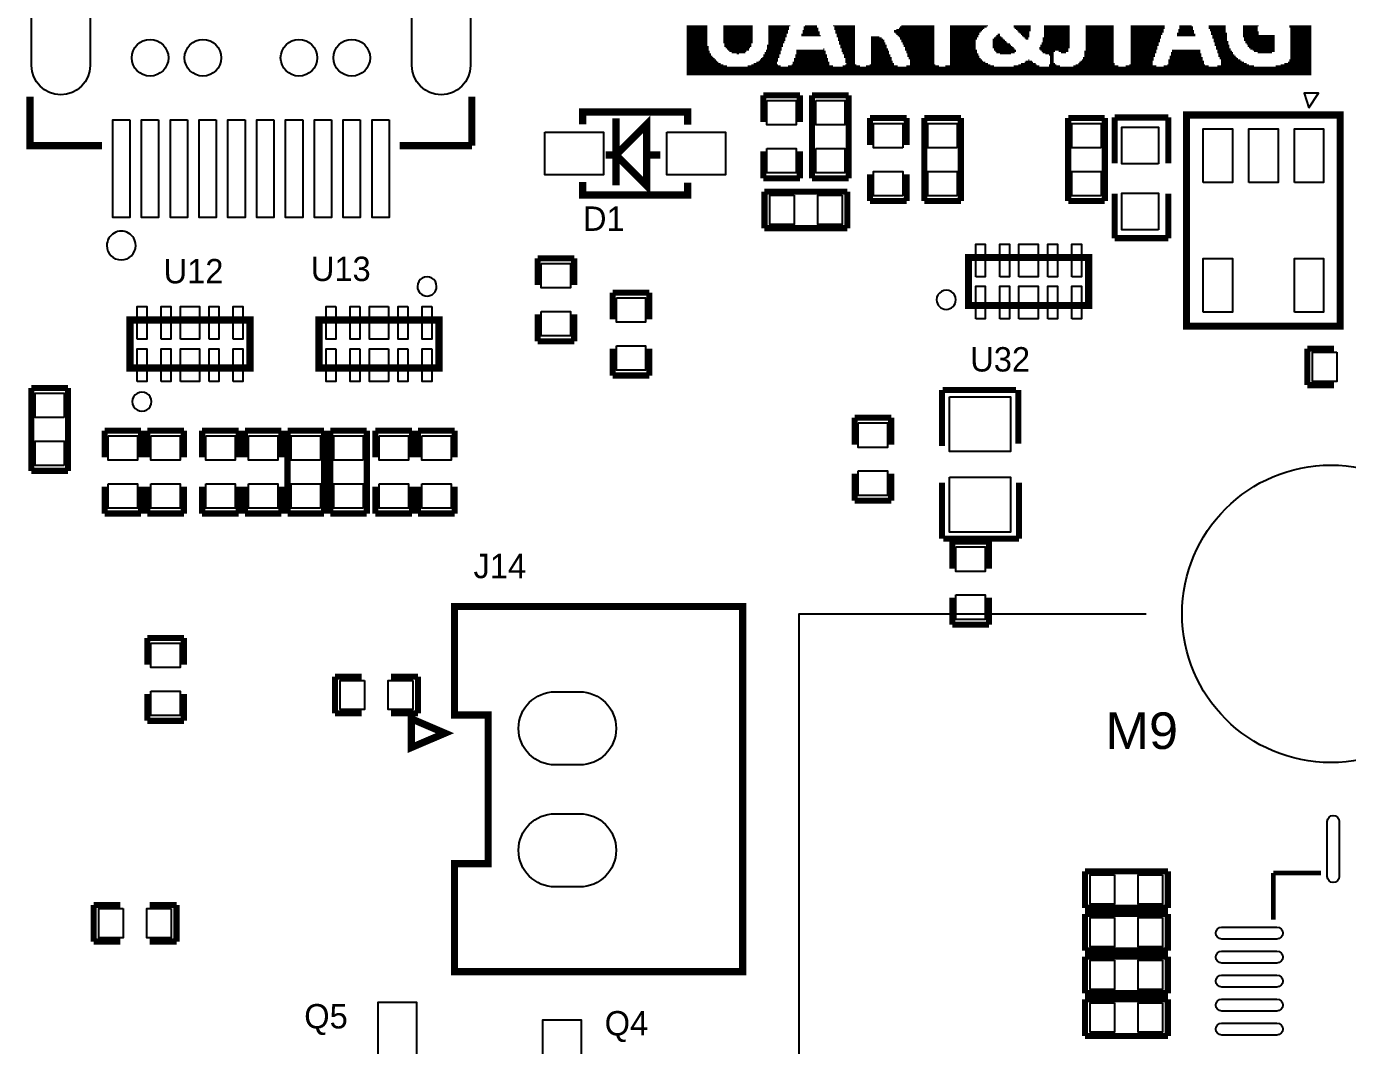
# Model space of a CAD drawing. Extents: x -41 to 160, y -9 to 129.
# Drawn here: x 102.89 to 130.4, y 81.24 to 102.47 of the extents above; entities that cross this region are included whole.
import ezdxf
from ezdxf.enums import TextEntityAlignment as Align

# ---------------------------------------------------------------- set-up
doc = ezdxf.new("R2010")
doc.units = 0
for name, color, linetype in [('MA_PEN3', 7, 'CONTINUOUS'), ('PG_SILKSCREEN_TOP', 2, 'CONTINUOUS'), ('PIN_TOP', 1, 'CONTINUOUS'), ('RD_SILKSCREEN_TOP', 40, 'CONTINUOUS')]:
    doc.layers.add(name, color=color, linetype=linetype)

msp = doc.modelspace()

# ---------------------------------------------------------------- linework, layer by layer
at = {"layer": 'MA_PEN3', "const_width": 0.0254}
for points in [[(116.64188, 102.48138), (117.07368, 102.48138)], [(116.64188, 102.45598), (117.07368, 102.45598)], [(116.64188, 102.43058), (117.07368, 102.43058)], [(116.64188, 102.40518), (117.07368, 102.40518)], [(116.64188, 102.37978), (117.07368, 102.37978)], [(116.64188, 102.35438), (117.07368, 102.35438)], [(116.64188, 102.32898), (117.07368, 102.32898)], [(117.40388, 102.48138), (118.01348, 102.48138)], [(117.40388, 102.45598), (118.01348, 102.45598)], [(117.40388, 102.43058), (118.01348, 102.43058)], [(117.40388, 102.40518), (118.01348, 102.40518)], [(117.40388, 102.37978), (118.01348, 102.37978)], [(117.40388, 102.35438), (118.01348, 102.35438)], [(117.40388, 102.32898), (118.01348, 102.32898)], [(118.34368, 102.48138), (118.80088, 102.48138)], [(118.34368, 102.45598), (118.77548, 102.45598)], [(118.34368, 102.43058), (118.77548, 102.43058)], [(118.34368, 102.40518), (118.77548, 102.40518)], [(118.34368, 102.37978), (118.75008, 102.37978)], [(118.34368, 102.35438), (118.75008, 102.35438)], [(118.34368, 102.32898), (118.75008, 102.32898)], [(119.05488, 102.37978), (119.38508, 102.37978)], [(119.05488, 102.35438), (119.41048, 102.35438)], [(119.05488, 102.32898), (119.41048, 102.32898)], [(119.08028, 102.45598), (119.35968, 102.45598)], [(119.08028, 102.43058), (119.38508, 102.43058)], [(119.08028, 102.40518), (119.38508, 102.40518)], [(119.10568, 102.48138), (119.35968, 102.48138)], [(119.68988, 102.48138), (120.14708, 102.48138)], [(119.71528, 102.45598), (120.14708, 102.45598)], [(119.71528, 102.43058), (120.14708, 102.43058)], [(119.71528, 102.40518), (120.14708, 102.40518)], [(119.74068, 102.37978), (120.14708, 102.37978)], [(119.74068, 102.35438), (120.14708, 102.35438)], [(119.74068, 102.32898), (120.14708, 102.32898)], [(120.95988, 102.37978), (121.79808, 102.37978)], [(120.95988, 102.35438), (121.79808, 102.35438)], [(120.98528, 102.32898), (121.79808, 102.32898)], [(121.01068, 102.40518), (121.79808, 102.40518)], [(121.06148, 102.43058), (121.79808, 102.43058)], [(121.08688, 102.45598), (121.79808, 102.45598)], [(121.11228, 102.48138), (121.79808, 102.48138)], [(122.12828, 102.48138), (122.91568, 102.48138)], [(122.12828, 102.45598), (122.89028, 102.45598)], [(122.12828, 102.43058), (122.83948, 102.43058)], [(122.12828, 102.40518), (122.81408, 102.40518)], [(122.12828, 102.37978), (122.78868, 102.37978)], [(122.12828, 102.35438), (122.76328, 102.35438)], [(122.12828, 102.32898), (122.73788, 102.32898)], [(123.44908, 102.48138), (123.80468, 102.48138)], [(123.44908, 102.45598), (123.80468, 102.45598)], [(123.47448, 102.43058), (123.80468, 102.43058)], [(123.49988, 102.40518), (123.80468, 102.40518)], [(123.52528, 102.37978), (123.80468, 102.37978)], [(123.55068, 102.35438), (123.77928, 102.35438)], [(123.57608, 102.32898), (123.77928, 102.32898)], [(124.08408, 102.48138), (124.61748, 102.48138)], [(124.08408, 102.45598), (124.61748, 102.45598)], [(124.08408, 102.43058), (124.61748, 102.43058)], [(124.08408, 102.40518), (124.61748, 102.40518)], [(124.08408, 102.37978), (124.61748, 102.37978)], [(124.08408, 102.35438), (124.61748, 102.35438)], [(124.08408, 102.32898), (124.61748, 102.32898)], [(124.94768, 102.48138), (125.53188, 102.48138)], [(124.94768, 102.45598), (125.53188, 102.45598)], [(124.94768, 102.43058), (125.53188, 102.43058)], [(124.94768, 102.40518), (125.53188, 102.40518)], [(124.94768, 102.37978), (125.53188, 102.37978)], [(124.94768, 102.35438), (125.53188, 102.35438)], [(124.94768, 102.32898), (125.53188, 102.32898)], [(125.88748, 102.48138), (126.59868, 102.48138)], [(125.88748, 102.45598), (126.59868, 102.45598)], [(125.88748, 102.43058), (126.59868, 102.43058)], [(125.88748, 102.40518), (126.57328, 102.40518)], [(125.88748, 102.37978), (126.57328, 102.37978)], [(125.88748, 102.35438), (126.57328, 102.35438)], [(125.88748, 102.32898), (126.54788, 102.32898)], [(126.85268, 102.32898), (127.20828, 102.32898)], [(126.87808, 102.40518), (127.18288, 102.40518)], [(126.87808, 102.37978), (127.20828, 102.37978)], [(126.87808, 102.35438), (127.20828, 102.35438)], [(126.90348, 102.48138), (127.15748, 102.48138)], [(126.90348, 102.45598), (127.18288, 102.45598)], [(126.90348, 102.43058), (127.18288, 102.43058)], [(127.51308, 102.48138), (127.86868, 102.48138)], [(127.51308, 102.45598), (127.86868, 102.45598)], [(127.51308, 102.43058), (127.86868, 102.43058)], [(127.53848, 102.40518), (127.86868, 102.40518)], [(127.53848, 102.37978), (127.86868, 102.37978)], [(127.56388, 102.35438), (127.86868, 102.35438)], [(127.56388, 102.32898), (127.89408, 102.32898)], [(128.22428, 102.48138), (128.55448, 102.48138)], [(128.22428, 102.45598), (128.52908, 102.45598)], [(128.22428, 102.43058), (128.52908, 102.43058)], [(128.22428, 102.40518), (128.52908, 102.40518)], [(128.22428, 102.37978), (128.52908, 102.37978)], [(128.22428, 102.35438), (128.55448, 102.35438)], [(128.22428, 102.32898), (128.55448, 102.32898)], [(129.18948, 102.48138), (129.64668, 102.48138)], [(129.18948, 102.45598), (129.64668, 102.45598)], [(129.21488, 102.43058), (129.64668, 102.43058)], [(129.21488, 102.40518), (129.64668, 102.40518)], [(129.21488, 102.37978), (129.64668, 102.37978)], [(129.21488, 102.35438), (129.64668, 102.35438)], [(129.21488, 102.32898), (129.64668, 102.32898)], [(116.64188, 102.30358), (117.07368, 102.30358)], [(116.64188, 102.27818), (117.07368, 102.27818)], [(116.64188, 102.25278), (117.07368, 102.25278)], [(116.64188, 102.22738), (117.07368, 102.22738)], [(116.64188, 102.20198), (117.07368, 102.20198)], [(116.64188, 102.17658), (117.07368, 102.17658)], [(116.64188, 102.15118), (117.07368, 102.15118)], [(116.64188, 102.12578), (117.07368, 102.12578)], [(116.64188, 102.10038), (117.07368, 102.10038)], [(116.64188, 102.07498), (117.07368, 102.07498)], [(117.40388, 102.30358), (118.01348, 102.30358)], [(117.40388, 102.27818), (118.01348, 102.27818)], [(117.40388, 102.25278), (118.01348, 102.25278)], [(117.40388, 102.22738), (118.01348, 102.22738)], [(117.40388, 102.20198), (118.01348, 102.20198)], [(117.40388, 102.17658), (118.01348, 102.17658)], [(117.40388, 102.15118), (118.01348, 102.15118)], [(117.40388, 102.12578), (118.01348, 102.12578)], [(117.42928, 102.10038), (117.98808, 102.10038)], [(117.42928, 102.07498), (117.98808, 102.07498)], [(118.31828, 102.07498), (118.64848, 102.07498)], [(118.34368, 102.30358), (118.72468, 102.30358)], [(118.34368, 102.27818), (118.72468, 102.27818)], [(118.34368, 102.25278), (118.72468, 102.25278)], [(118.34368, 102.22738), (118.69928, 102.22738)], [(118.34368, 102.20198), (118.69928, 102.20198)], [(118.34368, 102.17658), (118.69928, 102.17658)], [(118.34368, 102.15118), (118.67388, 102.15118)], [(118.34368, 102.12578), (118.67388, 102.12578)], [(118.34368, 102.10038), (118.64848, 102.10038)], [(119.02948, 102.30358), (119.41048, 102.30358)], [(119.02948, 102.27818), (119.43588, 102.27818)], [(119.76608, 102.30358), (120.14708, 102.30358)], [(119.76608, 102.27818), (120.14708, 102.27818)], [(119.76608, 102.25278), (120.14708, 102.25278)], [(119.79148, 102.22738), (120.14708, 102.22738)], [(119.79148, 102.20198), (120.14708, 102.20198)], [(119.79148, 102.17658), (120.14708, 102.17658)], [(119.81688, 102.15118), (120.14708, 102.15118)], [(119.81688, 102.12578), (120.14708, 102.12578)], [(119.81688, 102.10038), (120.14708, 102.10038)], [(119.84228, 102.07498), (120.14708, 102.07498)], [(120.47728, 102.25278), (120.65508, 102.25278)], [(120.47728, 102.22738), (120.70588, 102.22738)], [(120.47728, 102.20198), (120.73128, 102.20198)], [(120.47728, 102.17658), (120.75668, 102.17658)], [(120.47728, 102.15118), (120.75668, 102.15118)], [(120.47728, 102.12578), (120.78208, 102.12578)], [(120.47728, 102.10038), (120.78208, 102.10038)], [(120.47728, 102.07498), (120.80748, 102.07498)], [(121.01068, 102.30358), (121.79808, 102.30358)], [(121.03608, 102.27818), (121.79808, 102.27818)], [(121.06148, 102.25278), (121.79808, 102.25278)], [(121.08688, 102.22738), (121.79808, 102.22738)], [(121.08688, 102.20198), (121.79808, 102.20198)], [(121.11228, 102.17658), (121.79808, 102.17658)], [(121.11228, 102.15118), (121.79808, 102.15118)], [(121.13768, 102.12578), (121.79808, 102.12578)], [(121.13768, 102.10038), (121.79808, 102.10038)], [(121.16308, 102.07498), (121.79808, 102.07498)], [(122.12828, 102.30358), (122.73788, 102.30358)], [(122.12828, 102.27818), (122.71248, 102.27818)], [(122.12828, 102.25278), (122.71248, 102.25278)], [(122.12828, 102.22738), (122.68708, 102.22738)], [(122.12828, 102.20198), (122.68708, 102.20198)], [(122.12828, 102.17658), (122.66168, 102.17658)], [(122.12828, 102.15118), (122.66168, 102.15118)], [(122.12828, 102.12578), (122.66168, 102.12578)], [(122.12828, 102.10038), (122.66168, 102.10038)], [(122.12828, 102.07498), (122.66168, 102.07498)], [(123.01728, 102.20198), (123.24588, 102.20198)], [(123.01728, 102.17658), (123.27128, 102.17658)], [(123.01728, 102.15118), (123.29668, 102.15118)], [(123.01728, 102.12578), (123.32208, 102.12578)], [(123.01728, 102.10038), (123.37288, 102.10038)], [(123.01728, 102.07498), (123.39828, 102.07498)], [(123.04268, 102.22738), (123.22048, 102.22738)], [(123.06808, 102.25278), (123.19508, 102.25278)], [(123.09348, 102.27818), (123.16968, 102.27818)], [(123.11888, 102.30358), (123.16968, 102.30358)], [(123.60148, 102.30358), (123.77928, 102.30358)], [(123.62688, 102.27818), (123.77928, 102.27818)], [(123.65228, 102.25278), (123.77928, 102.25278)], [(123.67768, 102.22738), (123.75388, 102.22738)], [(123.70308, 102.20198), (123.75388, 102.20198)], [(124.00788, 102.07498), (124.61748, 102.07498)], [(124.03328, 102.12578), (124.61748, 102.12578)], [(124.03328, 102.10038), (124.61748, 102.10038)], [(124.05868, 102.22738), (124.61748, 102.22738)], [(124.05868, 102.20198), (124.61748, 102.20198)], [(124.05868, 102.17658), (124.61748, 102.17658)], [(124.05868, 102.15118), (124.61748, 102.15118)], [(124.08408, 102.30358), (124.61748, 102.30358)], [(124.08408, 102.27818), (124.61748, 102.27818)], [(124.08408, 102.25278), (124.61748, 102.25278)], [(124.94768, 102.30358), (125.53188, 102.30358)], [(124.94768, 102.27818), (125.53188, 102.27818)], [(124.94768, 102.25278), (125.53188, 102.25278)], [(124.94768, 102.22738), (125.53188, 102.22738)], [(124.94768, 102.20198), (125.53188, 102.20198)], [(124.94768, 102.17658), (125.53188, 102.17658)], [(124.94768, 102.15118), (125.53188, 102.15118)], [(124.94768, 102.12578), (125.53188, 102.12578)], [(124.94768, 102.10038), (125.53188, 102.10038)], [(124.94768, 102.07498), (125.53188, 102.07498)], [(125.88748, 102.30358), (126.54788, 102.30358)], [(125.88748, 102.27818), (126.52248, 102.27818)], [(125.88748, 102.25278), (126.52248, 102.25278)], [(125.88748, 102.22738), (126.52248, 102.22738)], [(125.88748, 102.20198), (126.49708, 102.20198)], [(125.88748, 102.17658), (126.49708, 102.17658)], [(125.88748, 102.15118), (126.49708, 102.15118)], [(125.88748, 102.12578), (126.47168, 102.12578)], [(125.88748, 102.10038), (126.47168, 102.10038)], [(125.88748, 102.07498), (126.47168, 102.07498)], [(126.85268, 102.30358), (127.23368, 102.30358)], [(126.85268, 102.27818), (127.23368, 102.27818)], [(127.56388, 102.30358), (127.89408, 102.30358)], [(127.58928, 102.27818), (127.89408, 102.27818)], [(127.58928, 102.25278), (127.89408, 102.25278)], [(127.58928, 102.22738), (127.89408, 102.22738)], [(127.61468, 102.20198), (127.89408, 102.20198)], [(127.61468, 102.17658), (127.89408, 102.17658)], [(127.61468, 102.15118), (127.91948, 102.15118)], [(127.64008, 102.12578), (127.91948, 102.12578)], [(127.64008, 102.10038), (127.91948, 102.10038)], [(127.64008, 102.07498), (127.94488, 102.07498)], [(128.22428, 102.30358), (128.55448, 102.30358)], [(128.22428, 102.27818), (128.88468, 102.27818)], [(128.22428, 102.25278), (128.88468, 102.25278)], [(128.24968, 102.22738), (128.88468, 102.22738)], [(128.24968, 102.20198), (128.88468, 102.20198)], [(128.24968, 102.17658), (128.88468, 102.17658)], [(128.27508, 102.15118), (128.88468, 102.15118)], [(128.27508, 102.12578), (128.88468, 102.12578)], [(128.30048, 102.10038), (128.88468, 102.10038)], [(128.32588, 102.07498), (128.88468, 102.07498)], [(129.21488, 102.30358), (129.64668, 102.30358)], [(129.21488, 102.27818), (129.64668, 102.27818)], [(129.21488, 102.25278), (129.64668, 102.25278)], [(129.21488, 102.22738), (129.64668, 102.22738)], [(129.21488, 102.20198), (129.64668, 102.20198)], [(129.21488, 102.17658), (129.64668, 102.17658)], [(129.21488, 102.15118), (129.64668, 102.15118)], [(129.21488, 102.12578), (129.64668, 102.12578)], [(129.21488, 102.10038), (129.64668, 102.10038)], [(129.21488, 102.07498), (129.64668, 102.07498)], [(116.64188, 102.04958), (117.09908, 102.04958)], [(116.64188, 102.02418), (117.09908, 102.02418)], [(116.64188, 101.99878), (117.09908, 101.99878)], [(116.64188, 101.97338), (117.09908, 101.97338)], [(116.64188, 101.94798), (117.12448, 101.94798)], [(116.64188, 101.92258), (117.12448, 101.92258)], [(116.64188, 101.89718), (117.14988, 101.89718)], [(116.64188, 101.87178), (117.14988, 101.87178)], [(116.64188, 101.84638), (117.17528, 101.84638)], [(116.64188, 101.82098), (117.20068, 101.82098)], [(116.64188, 101.79558), (117.22608, 101.79558)], [(117.42928, 102.04958), (117.98808, 102.04958)], [(117.45468, 102.02418), (117.96268, 102.02418)], [(117.48008, 101.99878), (117.93728, 101.99878)], [(117.50548, 101.97338), (117.93728, 101.97338)], [(117.53088, 101.94798), (117.88648, 101.94798)], [(117.58168, 101.92258), (117.86108, 101.92258)], [(117.68328, 101.89718), (117.73408, 101.89718)], [(118.19128, 101.79558), (118.54688, 101.79558)], [(118.21668, 101.82098), (118.57228, 101.82098)], [(118.24208, 101.87178), (118.57228, 101.87178)], [(118.24208, 101.84638), (118.57228, 101.84638)], [(118.26748, 101.92258), (118.59768, 101.92258)], [(118.26748, 101.89718), (118.59768, 101.89718)], [(118.29288, 101.97338), (118.62308, 101.97338)], [(118.29288, 101.94798), (118.59768, 101.94798)], [(118.31828, 102.04958), (118.64848, 102.04958)], [(118.31828, 102.02418), (118.62308, 102.02418)], [(118.31828, 101.99878), (118.62308, 101.99878)], [(118.87708, 101.79558), (119.58828, 101.79558)], [(118.90248, 101.87178), (119.56288, 101.87178)], [(118.90248, 101.84638), (119.56288, 101.84638)], [(118.90248, 101.82098), (119.56288, 101.82098)], [(118.92788, 101.97338), (119.51208, 101.97338)], [(118.92788, 101.94798), (119.53748, 101.94798)], [(118.92788, 101.92258), (119.53748, 101.92258)], [(118.92788, 101.89718), (119.53748, 101.89718)], [(119.48668, 101.99878), (119.51208, 101.99878)], [(119.84228, 102.04958), (120.14708, 102.04958)], [(119.84228, 102.02418), (120.14708, 102.02418)], [(119.86768, 101.99878), (120.14708, 101.99878)], [(119.86768, 101.97338), (120.14708, 101.97338)], [(119.86768, 101.94798), (120.14708, 101.94798)], [(119.89308, 101.92258), (120.14708, 101.92258)], [(119.89308, 101.89718), (120.14708, 101.89718)], [(119.91848, 101.87178), (120.14708, 101.87178)], [(119.91848, 101.84638), (120.14708, 101.84638)], [(119.91848, 101.82098), (120.14708, 101.82098)], [(119.94388, 101.79558), (120.14708, 101.79558)], [(120.47728, 102.04958), (120.80748, 102.04958)], [(120.47728, 102.02418), (120.80748, 102.02418)], [(120.47728, 101.99878), (120.83288, 101.99878)], [(120.47728, 101.97338), (120.83288, 101.97338)], [(120.47728, 101.94798), (120.85828, 101.94798)], [(120.47728, 101.92258), (120.85828, 101.92258)], [(120.47728, 101.89718), (120.85828, 101.89718)], [(120.47728, 101.87178), (120.88368, 101.87178)], [(120.47728, 101.84638), (120.88368, 101.84638)], [(120.47728, 101.82098), (120.90908, 101.82098)], [(120.47728, 101.79558), (120.90908, 101.79558)], [(121.16308, 102.04958), (121.79808, 102.04958)], [(121.18848, 102.02418), (121.79808, 102.02418)], [(121.18848, 101.99878), (121.79808, 101.99878)], [(121.18848, 101.97338), (121.79808, 101.97338)], [(121.21388, 101.94798), (121.79808, 101.94798)], [(121.21388, 101.92258), (121.79808, 101.92258)], [(121.23928, 101.89718), (121.79808, 101.89718)], [(121.23928, 101.87178), (121.79808, 101.87178)], [(121.23928, 101.84638), (121.79808, 101.84638)], [(121.26468, 101.82098), (121.79808, 101.82098)], [(121.26468, 101.79558), (121.79808, 101.79558)], [(122.12828, 102.04958), (122.66168, 102.04958)], [(122.12828, 102.02418), (122.66168, 102.02418)], [(122.12828, 101.99878), (122.66168, 101.99878)], [(122.12828, 101.97338), (122.68708, 101.97338)], [(122.12828, 101.94798), (122.68708, 101.94798)], [(122.12828, 101.92258), (122.68708, 101.92258)], [(122.12828, 101.89718), (122.71248, 101.89718)], [(122.12828, 101.87178), (122.71248, 101.87178)], [(122.12828, 101.84638), (122.73788, 101.84638)], [(122.12828, 101.82098), (122.73788, 101.82098)], [(122.12828, 101.79558), (122.76328, 101.79558)], [(123.01728, 102.04958), (123.42368, 102.04958)], [(123.01728, 102.02418), (123.44908, 102.02418)], [(123.04268, 101.99878), (123.47448, 101.99878)], [(123.04268, 101.97338), (123.49988, 101.97338)], [(123.06808, 101.94798), (123.49988, 101.94798)], [(123.09348, 101.92258), (123.47448, 101.92258)], [(123.16968, 101.89718), (123.39828, 101.89718)], [(123.98248, 102.02418), (124.61748, 102.02418)], [(123.98248, 101.99878), (124.59208, 101.99878)], [(124.00788, 102.04958), (124.61748, 102.04958)], [(124.00788, 101.97338), (124.59208, 101.97338)], [(124.03328, 101.94798), (124.31268, 101.94798)], [(124.05868, 101.92258), (124.28728, 101.92258)], [(124.10948, 101.89718), (124.28728, 101.89718)], [(124.18568, 101.87178), (124.28728, 101.87178)], [(124.21108, 101.84638), (124.28728, 101.84638)], [(124.21108, 101.82098), (124.28728, 101.82098)], [(124.21108, 101.79558), (124.28728, 101.79558)], [(124.38888, 101.94798), (124.59208, 101.94798)], [(124.43968, 101.92258), (124.54128, 101.92258)], [(124.89688, 101.82098), (125.53188, 101.82098)], [(124.89688, 101.79558), (125.53188, 101.79558)], [(124.92228, 101.94798), (125.53188, 101.94798)], [(124.92228, 101.92258), (125.53188, 101.92258)], [(124.92228, 101.89718), (125.53188, 101.89718)], [(124.92228, 101.87178), (125.53188, 101.87178)], [(124.92228, 101.84638), (125.53188, 101.84638)], [(124.94768, 102.04958), (125.53188, 102.04958)], [(124.94768, 102.02418), (125.53188, 102.02418)], [(124.94768, 101.99878), (125.53188, 101.99878)], [(124.94768, 101.97338), (125.53188, 101.97338)], [(125.88748, 102.04958), (126.44628, 102.04958)], [(125.88748, 102.02418), (126.44628, 102.02418)], [(125.88748, 101.99878), (126.44628, 101.99878)], [(125.88748, 101.97338), (126.42088, 101.97338)], [(125.88748, 101.94798), (126.42088, 101.94798)], [(125.88748, 101.92258), (126.42088, 101.92258)], [(125.88748, 101.89718), (126.39548, 101.89718)], [(125.88748, 101.87178), (126.39548, 101.87178)], [(125.88748, 101.84638), (126.39548, 101.84638)], [(125.88748, 101.82098), (126.37008, 101.82098)], [(125.88748, 101.79558), (126.37008, 101.79558)], [(126.70028, 101.84638), (127.36068, 101.84638)], [(126.70028, 101.82098), (127.38608, 101.82098)], [(126.70028, 101.79558), (127.38608, 101.79558)], [(126.72568, 101.92258), (127.33528, 101.92258)], [(126.72568, 101.89718), (127.36068, 101.89718)], [(126.72568, 101.87178), (127.36068, 101.87178)], [(126.75108, 101.97338), (127.33528, 101.97338)], [(126.75108, 101.94798), (127.33528, 101.94798)], [(127.66548, 102.04958), (127.94488, 102.04958)], [(127.66548, 102.02418), (127.94488, 102.02418)], [(127.66548, 101.99878), (127.97028, 101.99878)], [(127.69088, 101.97338), (127.97028, 101.97338)], [(127.69088, 101.94798), (127.99568, 101.94798)], [(127.69088, 101.92258), (128.02108, 101.92258)], [(127.71628, 101.89718), (128.02108, 101.89718)], [(127.71628, 101.87178), (128.04648, 101.87178)], [(127.71628, 101.84638), (128.07188, 101.84638)], [(127.74168, 101.82098), (128.09728, 101.82098)], [(127.74168, 101.79558), (128.12268, 101.79558)], [(128.32588, 102.04958), (128.88468, 102.04958)], [(128.35128, 102.02418), (128.88468, 102.02418)], [(128.37668, 101.99878), (128.88468, 101.99878)], [(128.42748, 101.97338), (128.88468, 101.97338)], [(128.45288, 101.94798), (128.88468, 101.94798)], [(128.52908, 101.92258), (128.83388, 101.92258)], [(129.21488, 102.04958), (129.64668, 102.04958)], [(129.21488, 102.02418), (129.64668, 102.02418)], [(129.21488, 101.99878), (129.64668, 101.99878)], [(129.21488, 101.97338), (129.64668, 101.97338)], [(129.21488, 101.94798), (129.64668, 101.94798)], [(129.21488, 101.92258), (129.64668, 101.92258)], [(129.21488, 101.89718), (129.64668, 101.89718)], [(129.21488, 101.87178), (129.64668, 101.87178)], [(129.21488, 101.84638), (129.64668, 101.84638)], [(129.21488, 101.82098), (129.64668, 101.82098)], [(129.21488, 101.79558), (129.64668, 101.79558)], [(116.64188, 101.77018), (117.25148, 101.77018)], [(116.64188, 101.74478), (117.27688, 101.74478)], [(116.64188, 101.71938), (117.30228, 101.71938)], [(116.64188, 101.69398), (117.35308, 101.69398)], [(116.64188, 101.66858), (117.40388, 101.66858)], [(116.64188, 101.64318), (117.48008, 101.64318)], [(116.64188, 101.61778), (129.64668, 101.61778)], [(116.64188, 101.59238), (129.64668, 101.59238)], [(116.64188, 101.56698), (129.64668, 101.56698)], [(116.64188, 101.54158), (129.64668, 101.54158)], [(116.64188, 101.51618), (129.64668, 101.51618)], [(117.91188, 101.64318), (118.59768, 101.64318)], [(117.98808, 101.66858), (118.54688, 101.66858)], [(118.03888, 101.69398), (118.52148, 101.69398)], [(118.08968, 101.71938), (118.52148, 101.71938)], [(118.14048, 101.74478), (118.54688, 101.74478)], [(118.16588, 101.77018), (118.54688, 101.77018)], [(118.75008, 101.64318), (119.68988, 101.64318)], [(118.82628, 101.66858), (119.61368, 101.66858)], [(118.85168, 101.71938), (119.61368, 101.71938)], [(118.85168, 101.69398), (119.61368, 101.69398)], [(118.87708, 101.77018), (119.58828, 101.77018)], [(118.87708, 101.74478), (119.58828, 101.74478)], [(119.89308, 101.64318), (120.24868, 101.64318)], [(119.94388, 101.77018), (120.14708, 101.77018)], [(119.94388, 101.74478), (120.14708, 101.74478)], [(119.94388, 101.71938), (120.14708, 101.71938)], [(119.94388, 101.66858), (120.17248, 101.66858)], [(119.96928, 101.69398), (120.14708, 101.69398)], [(120.37568, 101.64318), (121.03608, 101.64318)], [(120.45188, 101.66858), (120.95988, 101.66858)], [(120.47728, 101.77018), (120.90908, 101.77018)], [(120.47728, 101.74478), (120.93448, 101.74478)], [(120.47728, 101.71938), (120.93448, 101.71938)], [(120.47728, 101.69398), (120.95988, 101.69398)], [(121.21388, 101.64318), (121.89968, 101.64318)], [(121.29008, 101.77018), (121.79808, 101.77018)], [(121.29008, 101.74478), (121.79808, 101.74478)], [(121.29008, 101.71938), (121.79808, 101.71938)], [(121.29008, 101.69398), (121.79808, 101.69398)], [(121.29008, 101.66858), (121.82348, 101.66858)], [(122.02668, 101.64318), (123.04268, 101.64318)], [(122.12828, 101.77018), (122.78868, 101.77018)], [(122.12828, 101.74478), (122.81408, 101.74478)], [(122.12828, 101.71938), (122.86488, 101.71938)], [(122.12828, 101.69398), (122.91568, 101.69398)], [(122.12828, 101.66858), (122.96648, 101.66858)], [(123.44908, 101.64318), (123.98248, 101.64318)], [(123.55068, 101.66858), (123.93168, 101.66858)], [(123.60148, 101.69398), (123.90628, 101.69398)], [(123.67768, 101.71938), (123.85548, 101.71938)], [(123.70308, 101.74478), (123.83008, 101.74478)], [(123.75388, 101.77018), (123.77928, 101.77018)], [(124.18568, 101.66858), (124.33808, 101.66858)], [(124.18568, 101.64318), (124.41428, 101.64318)], [(124.21108, 101.77018), (124.28728, 101.77018)], [(124.21108, 101.74478), (124.28728, 101.74478)], [(124.21108, 101.71938), (124.28728, 101.71938)], [(124.21108, 101.69398), (124.31268, 101.69398)], [(124.69368, 101.64318), (125.63348, 101.64318)], [(124.74448, 101.66858), (125.55728, 101.66858)], [(124.79528, 101.69398), (125.55728, 101.69398)], [(124.82068, 101.71938), (125.53188, 101.71938)], [(124.84608, 101.74478), (125.53188, 101.74478)], [(124.87148, 101.77018), (125.53188, 101.77018)], [(125.78588, 101.64318), (126.42088, 101.64318)], [(125.86208, 101.66858), (126.34468, 101.66858)], [(125.88748, 101.77018), (126.37008, 101.77018)], [(125.88748, 101.74478), (126.34468, 101.74478)], [(125.88748, 101.71938), (126.34468, 101.71938)], [(125.88748, 101.69398), (126.34468, 101.69398)], [(126.57328, 101.64318), (127.51308, 101.64318)], [(126.64948, 101.66858), (127.43688, 101.66858)], [(126.67488, 101.77018), (127.38608, 101.77018)], [(126.67488, 101.74478), (127.41148, 101.74478)], [(126.67488, 101.71938), (127.41148, 101.71938)], [(126.67488, 101.69398), (127.41148, 101.69398)], [(127.69088, 101.64318), (128.45288, 101.64318)], [(127.76708, 101.77018), (128.17348, 101.77018)], [(127.76708, 101.74478), (128.19888, 101.74478)], [(127.76708, 101.71938), (128.24968, 101.71938)], [(127.76708, 101.69398), (128.30048, 101.69398)], [(127.76708, 101.66858), (128.35128, 101.66858)], [(128.91008, 101.64318), (129.64668, 101.64318)], [(129.01168, 101.66858), (129.64668, 101.66858)], [(129.08788, 101.69398), (129.64668, 101.69398)], [(129.16408, 101.71938), (129.64668, 101.71938)], [(129.18948, 101.77018), (129.64668, 101.77018)], [(129.18948, 101.74478), (129.64668, 101.74478)], [(116.64188, 101.49078), (129.64668, 101.49078)], [(116.64188, 101.46538), (129.64668, 101.46538)]]:
    msp.add_lwpolyline(points, dxfattribs=at)
at = {"layer": 'PG_SILKSCREEN_TOP'}
for points, const_width in [([(102.968908, 101.004903), (102.968908, 99.98489), (104.468905, 99.98489)], 0.150012), ([(112.168889, 99.98489), (112.168889, 101.004903)], 0.150012), ([(118.237, 101.03358), (118.237, 100.47478)], 0.127), ([(118.999, 101.03358), (118.237, 101.03358)], 0.127), ([(118.999, 100.47478), (118.999, 101.03358)], 0.127), ([(119.253, 101.03358), (119.253, 99.30638)], 0.127), ([(120.015, 101.03358), (119.253, 101.03358)], 0.127), ([(120.015, 99.30638), (120.015, 101.03358)], 0.127), ([(116.6622, 100.4189), (116.6622, 100.6856), (114.4778, 100.6856), (114.4778, 100.4316)], 0.1524), ([(127.051003, 100.624996), (130.250997, 100.624996), (130.250997, 96.225004), (127.051003, 96.225004), (127.051003, 100.624996)], 0.150012), ([(115.171195, 99.791495), (115.806195, 99.156495), (115.806195, 100.426495), (115.171195, 99.791495), (114.957911, 99.791495)], 0.1524), ([(115.171195, 99.156495), (115.171195, 100.553495)], 0.1524), ([(120.4595, 100.5586), (120.4595, 99.9998)], 0.127), ([(121.2215, 100.5586), (120.4595, 100.5586)], 0.127), ([(121.2215, 99.9998), (121.2215, 100.5586)], 0.127), ([(121.5898, 100.5586), (121.5898, 98.8314)], 0.127), ([(122.3518, 100.5586), (121.5898, 100.5586)], 0.127), ([(122.3518, 98.8314), (122.3518, 100.5586)], 0.127), ([(124.587, 100.5586), (124.587, 98.8314)], 0.127), ([(125.349, 100.5586), (124.587, 100.5586)], 0.127), ([(125.349, 98.8314), (125.349, 100.5586)], 0.127), ([(125.5522, 100.5713), (126.6698, 100.5713)], 0.127), ([(125.5522, 99.6188), (125.5522, 100.5713)], 0.127), ([(126.6698, 100.5713), (126.6698, 99.6188)], 0.127), ([(110.668892, 99.98489), (112.168889, 99.98489)], 0.150012), ([(115.806195, 99.791495), (116.093189, 99.791495)], 0.1524), ([(118.237, 99.86518), (118.237, 99.30638)], 0.127), ([(118.999, 99.30638), (118.999, 99.86518)], 0.127), ([(118.237, 99.30638), (118.999, 99.30638)], 0.127), ([(119.253, 99.30638), (120.015, 99.30638)], 0.127), ([(120.4595, 99.3902), (120.4595, 98.8314)], 0.127), ([(121.2215, 98.8314), (121.2215, 99.3902)], 0.127), ([(114.4778, 99.2251), (114.4778, 98.9584), (116.6622, 98.9584), (116.6622, 99.2124)], 0.1524), ([(118.2624, 99.02698), (118.2624, 98.26498)], 0.127), ([(119.9896, 99.02698), (118.2624, 99.02698)], 0.127), ([(119.9896, 98.26498), (119.9896, 99.02698)], 0.127), ([(125.5522, 98.9838), (125.5522, 98.0567)], 0.127), ([(126.6698, 98.0567), (126.6698, 98.9838)], 0.127), ([(120.4595, 98.8314), (121.2215, 98.8314)], 0.127), ([(121.5898, 98.8314), (122.3518, 98.8314)], 0.127), ([(124.587, 98.8314), (125.349, 98.8314)], 0.127), ([(118.2624, 98.26498), (119.9896, 98.26498)], 0.127), ([(125.5522, 98.0567), (126.6698, 98.0567)], 0.127), ([(113.538, 97.6376), (113.538, 97.0788)], 0.127), ([(114.3, 97.6376), (113.538, 97.6376)], 0.127), ([(114.3, 97.0788), (114.3, 97.6376)], 0.127), ([(122.51149, 96.655001), (125.01151, 96.655001), (125.01151, 97.654999), (122.51149, 97.654999), (122.51149, 96.655001)], 0.150012), ([(115.10264, 96.92386), (115.10264, 96.36506)], 0.127), ([(115.86464, 96.92386), (115.10264, 96.92386)], 0.127), ([(115.86464, 96.36506), (115.86464, 96.92386)], 0.127), ([(105.04899, 95.351981), (107.54901, 95.351981), (107.54901, 96.351979), (105.04899, 96.351979), (105.04899, 95.351981)], 0.150012), ([(111.48601, 96.351979), (108.98599, 96.351979), (108.98599, 95.351981), (111.48601, 95.351981), (111.48601, 96.351979)], 0.150012), ([(113.538, 96.4692), (113.538, 95.9104)], 0.127), ([(114.3, 95.9104), (114.3, 96.4692)], 0.127), ([(113.538, 95.9104), (114.3, 95.9104)], 0.127), ([(115.10264, 95.75546), (115.10264, 95.19666)], 0.127), ([(115.86464, 95.19666), (115.86464, 95.75546)], 0.127), ([(130.1242, 95.758), (129.5654, 95.758)], 0.127), ([(129.5654, 95.758), (129.5654, 94.996)], 0.127), ([(115.10264, 95.19666), (115.86464, 95.19666)], 0.127), ([(102.997, 94.93758), (102.997, 93.21038)], 0.127), ([(103.759, 94.93758), (102.997, 94.93758)], 0.127), ([(103.759, 93.21038), (103.759, 94.93758)], 0.127), ([(121.96064, 94.8944), (121.96064, 93.726)], 0.127), ([(123.49734, 94.8944), (121.97334, 94.8944)], 0.127), ([(123.54814, 93.7768), (123.54814, 94.8944)], 0.127), ([(129.5654, 94.996), (130.1242, 94.996)], 0.127), ([(120.13946, 94.31782), (120.13946, 93.75902)], 0.127), ([(120.90146, 94.31782), (120.13946, 94.31782)], 0.127), ([(120.90146, 93.75902), (120.90146, 94.31782)], 0.127), ([(104.521, 94.04858), (104.521, 93.48978)], 0.127), ([(105.283, 94.04858), (104.521, 94.04858)], 0.127), ([(105.283, 93.48978), (105.283, 94.04858)], 0.127), ([(105.41, 94.04858), (105.41, 93.48978)], 0.127), ([(106.172, 94.04858), (105.41, 94.04858)], 0.127), ([(106.172, 93.48978), (106.172, 94.04858)], 0.127), ([(106.553, 94.04858), (106.553, 93.48978)], 0.127), ([(107.315, 94.04858), (106.553, 94.04858)], 0.127), ([(107.315, 93.48978), (107.315, 94.04858)], 0.127), ([(107.442, 94.04858), (107.442, 93.48978)], 0.127), ([(108.204, 94.04858), (107.442, 94.04858)], 0.127), ([(108.204, 93.48978), (108.204, 94.04858)], 0.127), ([(108.331, 94.04858), (108.331, 92.32138)], 0.127), ([(109.093, 94.04858), (108.331, 94.04858)], 0.127), ([(109.093, 92.32138), (109.093, 94.04858)], 0.127), ([(109.22, 94.04858), (109.22, 92.32138)], 0.127), ([(109.982, 94.04858), (109.22, 94.04858)], 0.127), ([(109.982, 92.32138), (109.982, 94.04858)], 0.127), ([(110.160943, 94.04858), (110.160943, 93.48978)], 0.127), ([(110.922943, 94.04858), (110.160943, 94.04858)], 0.127), ([(110.922943, 93.48978), (110.922943, 94.04858)], 0.127), ([(111.049943, 94.04858), (111.049943, 93.48978)], 0.127), ([(111.811943, 94.04858), (111.049943, 94.04858)], 0.127), ([(111.811943, 93.48978), (111.811943, 94.04858)], 0.127), ([(102.997, 93.21038), (103.759, 93.21038)], 0.127), ([(120.13946, 93.14942), (120.13946, 92.59062)], 0.127), ([(120.90146, 92.59062), (120.90146, 93.14942)], 0.127), ([(121.96064, 91.7956), (121.96064, 92.964)], 0.127), ([(123.56084, 92.964), (123.56084, 91.7956)], 0.127), ([(104.521, 92.88018), (104.521, 92.32138)], 0.127), ([(105.283, 92.32138), (105.283, 92.88018)], 0.127), ([(105.41, 92.88018), (105.41, 92.32138)], 0.127), ([(106.172, 92.32138), (106.172, 92.88018)], 0.127), ([(106.553, 92.88018), (106.553, 92.32138)], 0.127), ([(107.315, 92.32138), (107.315, 92.88018)], 0.127), ([(107.442, 92.88018), (107.442, 92.32138)], 0.127), ([(108.204, 92.32138), (108.204, 92.88018)], 0.127), ([(110.160943, 92.88018), (110.160943, 92.32138)], 0.127), ([(110.922943, 92.32138), (110.922943, 92.88018)], 0.127), ([(111.049943, 92.88018), (111.049943, 92.32138)], 0.127), ([(111.811943, 92.32138), (111.811943, 92.88018)], 0.127), ([(120.13946, 92.59062), (120.90146, 92.59062)], 0.127), ([(104.521, 92.32138), (105.283, 92.32138)], 0.127), ([(105.41, 92.32138), (106.172, 92.32138)], 0.127), ([(106.553, 92.32138), (107.315, 92.32138)], 0.127), ([(107.442, 92.32138), (108.204, 92.32138)], 0.127), ([(108.331, 92.32138), (109.093, 92.32138)], 0.127), ([(109.22, 92.32138), (109.982, 92.32138)], 0.127), ([(110.160943, 92.32138), (110.922943, 92.32138)], 0.127), ([(111.049943, 92.32138), (111.811943, 92.32138)], 0.127), ([(123.56084, 91.7956), (121.98604, 91.7956)], 0.127), ([(122.173492, 91.73464), (122.173492, 91.17584)], 0.127), ([(122.935492, 91.73464), (122.173492, 91.73464)], 0.127), ([(122.935492, 91.17584), (122.935492, 91.73464)], 0.127), ([(122.173492, 90.56624), (122.173492, 90.00744)], 0.127), ([(122.935492, 90.00744), (122.935492, 90.56624)], 0.127), ([(117.808019, 90.385976), (111.808006, 90.385976), (111.808006, 88.125986), (112.508005, 88.125986), (112.508005, 85.025967), (111.808006, 85.025967), (111.808006, 82.775984), (117.808019, 82.775984), (117.808019, 90.385976)], 0.150012), ([(122.173492, 90.00744), (122.935492, 90.00744)], 0.127), ([(105.41, 89.73058), (105.41, 89.17178)], 0.127), ([(106.172, 89.73058), (105.41, 89.73058)], 0.127), ([(106.172, 89.17178), (106.172, 89.73058)], 0.127), ([(109.87786, 88.92286), (109.31906, 88.92286)], 0.127), ([(109.31906, 88.92286), (109.31906, 88.16086)], 0.127), ([(111.04626, 88.92286), (110.48746, 88.92286)], 0.127), ([(111.04626, 88.16086), (111.04626, 88.92286)], 0.127), ([(105.41, 88.56218), (105.41, 88.00338)], 0.127), ([(106.172, 88.00338), (106.172, 88.56218)], 0.127), ([(105.41, 88.00338), (106.172, 88.00338)], 0.127), ([(109.31906, 88.16086), (109.87786, 88.16086)], 0.127), ([(110.48746, 88.16086), (111.04626, 88.16086)], 0.127), ([(110.908008, 87.445977), (111.608006, 87.745976), (110.908008, 88.045976), (110.908008, 87.445977)], 0.150012), ([(124.93498, 84.86902), (124.93498, 84.10702)], 0.127), ([(126.66218, 84.86902), (124.93498, 84.86902)], 0.127), ([(126.66218, 84.10702), (126.66218, 84.86902)], 0.127), ([(128.85801, 84.83219), (129.848102, 84.83219)], 0.100101), ([(128.85801, 84.83219), (128.85801, 83.8581)], 0.100101), ([(104.8512, 84.16798), (104.2924, 84.16798)], 0.127), ([(104.2924, 84.16798), (104.2924, 83.40598)], 0.127), ([(106.0196, 84.16798), (105.4608, 84.16798)], 0.127), ([(106.0196, 83.40598), (106.0196, 84.16798)], 0.127), ([(124.93498, 84.10702), (126.66218, 84.10702)], 0.127), ([(124.93498, 83.98002), (124.93498, 83.21802)], 0.127), ([(126.66218, 83.98002), (124.93498, 83.98002)], 0.127), ([(126.66218, 83.21802), (126.66218, 83.98002)], 0.127), ([(104.2924, 83.40598), (104.8512, 83.40598)], 0.127), ([(105.4608, 83.40598), (106.0196, 83.40598)], 0.127), ([(124.93498, 83.21802), (126.66218, 83.21802)], 0.127), ([(124.93498, 83.09102), (124.93498, 82.32902)], 0.127), ([(126.66218, 83.09102), (124.93498, 83.09102)], 0.127), ([(126.66218, 82.32902), (126.66218, 83.09102)], 0.127), ([(124.93498, 82.32902), (126.66218, 82.32902)], 0.127), ([(124.93498, 82.20202), (124.93498, 81.44002)], 0.127), ([(126.66218, 82.20202), (124.93498, 82.20202)], 0.127), ([(126.66218, 81.44002), (126.66218, 82.20202)], 0.127), ([(124.93498, 81.44002), (126.66218, 81.44002)], 0.127)]:
    msp.add_lwpolyline(points, dxfattribs=dict(at, const_width=const_width))
msp.add_lwpolyline([(129.601011, 100.775008), (129.80101, 101.075007), (129.501011, 101.075007)], close=True, dxfattribs=at)
for points in [[(105.168878, 97.904884, 1), (104.568919, 97.904905, 1)], [(111.435998, 97.051978, 1), (111.036002, 97.051982, 1)], [(122.247, 96.774, 1), (121.846996, 96.773995, 1)], [(105.499002, 94.651982, 1), (105.098998, 94.651978, 1)]]:
    msp.add_lwpolyline(points, format="xyb", close=True, dxfattribs=at)
msp.add_lwpolyline([(118.983252, 12.756667), (118.983252, 90.231671), (126.209552, 90.231671)], dxfattribs=at)
at = {"layer": 'PIN_TOP'}
for points in [[(104.218486, 103.176883), (104.218486, 101.652883, -1), (102.999286, 101.652883), (102.999286, 103.176883, -1)], [(112.138511, 103.176883), (112.138511, 101.652883, -1), (110.919311, 101.652883), (110.919311, 103.176883, -1)], [(114.412014, 87.083976), (113.904014, 87.083976, -1), (113.904014, 88.607976), (114.412014, 88.607976, -1)], [(114.412014, 84.543976), (113.904014, 84.543976, -1), (113.904014, 86.067976), (114.412014, 86.067976, -1)], [(129.982938, 84.757247), (129.982938, 85.907334, -1), (130.232848, 85.907334), (130.232848, 84.757247, -1)], [(128.932953, 83.457351), (127.782866, 83.457351, -1), (127.782866, 83.707262), (128.932953, 83.707262, -1)], [(128.932953, 82.957149), (127.782866, 82.957149, -1), (127.782866, 83.20706), (128.932953, 83.20706, -1)], [(128.932953, 82.457353), (127.782866, 82.457353, -1), (127.782866, 82.707264), (128.932953, 82.707264, -1)], [(128.932953, 81.957151), (127.782866, 81.957151, -1), (127.782866, 82.207062), (128.932953, 82.207062, -1)], [(128.932953, 81.457356), (127.782866, 81.457356, -1), (127.782866, 81.707266), (128.932953, 81.707266, -1)]]:
    msp.add_lwpolyline(points, format="xyb", close=True, dxfattribs=at)
for points in [[(118.3132, 100.924081), (118.9228, 100.924081), (118.9228, 100.416081), (118.3132, 100.416081)], [(119.3292, 100.924081), (119.9388, 100.924081), (119.9388, 100.416081), (119.3292, 100.416081)], [(105.046704, 100.520906), (105.046704, 98.488906), (104.691104, 98.488906), (104.691104, 100.520906)], [(105.646703, 100.520906), (105.646703, 98.488906), (105.291103, 98.488906), (105.291103, 100.520906)], [(106.246701, 100.520906), (106.246701, 98.488906), (105.891101, 98.488906), (105.891101, 100.520906)], [(106.8467, 100.520906), (106.8467, 98.488906), (106.4911, 98.488906), (106.4911, 100.520906)], [(107.446699, 100.520906), (107.446699, 98.488906), (107.091099, 98.488906), (107.091099, 100.520906)], [(108.046698, 100.520906), (108.046698, 98.488906), (107.691098, 98.488906), (107.691098, 100.520906)], [(108.646697, 100.520906), (108.646697, 98.488906), (108.291097, 98.488906), (108.291097, 100.520906)], [(109.246695, 100.520906), (109.246695, 98.488906), (108.891095, 98.488906), (108.891095, 100.520906)], [(109.846694, 100.520906), (109.846694, 98.488906), (109.491094, 98.488906), (109.491094, 100.520906)], [(110.446693, 100.520906), (110.446693, 98.488906), (110.091093, 98.488906), (110.091093, 100.520906)], [(121.1453, 99.941101), (120.5357, 99.941101), (120.5357, 100.449101), (121.1453, 100.449101)], [(122.2756, 99.941101), (121.666, 99.941101), (121.666, 100.449101), (122.2756, 100.449101)], [(125.2728, 99.941101), (124.6632, 99.941101), (124.6632, 100.449101), (125.2728, 100.449101)], [(113.6904, 100.2665), (114.9096, 100.2665), (114.9096, 99.3775), (113.6904, 99.3775)], [(116.2304, 100.2665), (117.4496, 100.2665), (117.4496, 99.3775), (116.2304, 99.3775)], [(126.4666, 99.6061), (125.7046, 99.6061), (125.7046, 100.3681), (126.4666, 100.3681)], [(127.396189, 99.21621), (127.396189, 100.33381), (128.005789, 100.33381), (128.005789, 99.21621)], [(128.3462, 99.21621), (128.3462, 100.33381), (128.9558, 100.33381), (128.9558, 99.21621)], [(129.296211, 99.21621), (129.296211, 100.33381), (129.905811, 100.33381), (129.905811, 99.21621)], [(118.3132, 99.923879), (118.9228, 99.923879), (118.9228, 99.415879), (118.3132, 99.415879)], [(119.3292, 99.923879), (119.9388, 99.923879), (119.9388, 99.415879), (119.3292, 99.415879)], [(121.1453, 98.940899), (120.5357, 98.940899), (120.5357, 99.448899), (121.1453, 99.448899)], [(122.2756, 98.940899), (121.666, 98.940899), (121.666, 99.448899), (122.2756, 99.448899)], [(125.2728, 98.940899), (124.6632, 98.940899), (124.6632, 99.448899), (125.2728, 99.448899)], [(118.879899, 98.95078), (118.879899, 98.34118), (118.371899, 98.34118), (118.371899, 98.95078)], [(119.880101, 98.95078), (119.880101, 98.34118), (119.372101, 98.34118), (119.372101, 98.95078)], [(126.4666, 98.2345), (125.7046, 98.2345), (125.7046, 98.9965), (126.4666, 98.9965)], [(122.661553, 97.255), (122.661553, 97.935009), (122.861451, 97.935009), (122.861451, 97.255)], [(123.161552, 97.255), (123.161552, 97.935009), (123.36145, 97.935009), (123.36145, 97.255)], [(123.5615, 97.255), (123.5615, 97.935009), (123.9615, 97.935009), (123.9615, 97.255)], [(124.16155, 97.255), (124.16155, 97.935009), (124.361448, 97.935009), (124.361448, 97.255)], [(124.661549, 97.255), (124.661549, 97.935009), (124.861447, 97.935009), (124.861447, 97.255)], [(113.6142, 97.528101), (114.2238, 97.528101), (114.2238, 97.020101), (113.6142, 97.020101)], [(127.396189, 96.51619), (127.396189, 97.63379), (128.005789, 97.63379), (128.005789, 96.51619)], [(129.296211, 96.51619), (129.296211, 97.63379), (129.905811, 97.63379), (129.905811, 96.51619)], [(122.661553, 96.374991), (122.661553, 97.055), (122.861451, 97.055), (122.861451, 96.374991)], [(123.161552, 96.374991), (123.161552, 97.055), (123.36145, 97.055), (123.36145, 96.374991)], [(123.5615, 96.374991), (123.5615, 97.055), (123.9615, 97.055), (123.9615, 96.374991)], [(124.16155, 96.374991), (124.16155, 97.055), (124.361448, 97.055), (124.361448, 96.374991)], [(124.661549, 96.374991), (124.661549, 97.055), (124.861447, 97.055), (124.861447, 96.374991)], [(105.199053, 95.95198), (105.199053, 96.631989), (105.398951, 96.631989), (105.398951, 95.95198)], [(105.699052, 95.95198), (105.699052, 96.631989), (105.89895, 96.631989), (105.89895, 95.95198)], [(106.099, 95.95198), (106.099, 96.631989), (106.499, 96.631989), (106.499, 95.95198)], [(106.69905, 95.95198), (106.69905, 96.631989), (106.898948, 96.631989), (106.898948, 95.95198)], [(107.199049, 95.95198), (107.199049, 96.631989), (107.398947, 96.631989), (107.398947, 95.95198)], [(109.335951, 96.631989), (109.335951, 95.95198), (109.136053, 95.95198), (109.136053, 96.631989)], [(109.83595, 96.631989), (109.83595, 95.95198), (109.636052, 95.95198), (109.636052, 96.631989)], [(110.436, 96.631989), (110.436, 95.95198), (110.036, 95.95198), (110.036, 96.631989)], [(110.835948, 96.631989), (110.835948, 95.95198), (110.63605, 95.95198), (110.63605, 96.631989)], [(111.335947, 96.631989), (111.335947, 95.95198), (111.136049, 95.95198), (111.136049, 96.631989)], [(115.17884, 96.814361), (115.78844, 96.814361), (115.78844, 96.306361), (115.17884, 96.306361)], [(113.6142, 96.527899), (114.2238, 96.527899), (114.2238, 96.019899), (113.6142, 96.019899)], [(105.199053, 95.071971), (105.199053, 95.75198), (105.398951, 95.75198), (105.398951, 95.071971)], [(105.699052, 95.071971), (105.699052, 95.75198), (105.89895, 95.75198), (105.89895, 95.071971)], [(106.099, 95.071971), (106.099, 95.75198), (106.499, 95.75198), (106.499, 95.071971)], [(106.69905, 95.071971), (106.69905, 95.75198), (106.898948, 95.75198), (106.898948, 95.071971)], [(107.199049, 95.071971), (107.199049, 95.75198), (107.398947, 95.75198), (107.398947, 95.071971)], [(109.335951, 95.75198), (109.335951, 95.071971), (109.136053, 95.071971), (109.136053, 95.75198)], [(109.83595, 95.75198), (109.83595, 95.071971), (109.636052, 95.071971), (109.636052, 95.75198)], [(110.436, 95.75198), (110.436, 95.071971), (110.036, 95.071971), (110.036, 95.75198)], [(110.835948, 95.75198), (110.835948, 95.071971), (110.63605, 95.071971), (110.63605, 95.75198)], [(111.335947, 95.75198), (111.335947, 95.071971), (111.136049, 95.071971), (111.136049, 95.75198)], [(115.17884, 95.814159), (115.78844, 95.814159), (115.78844, 95.306159), (115.17884, 95.306159)], [(130.182899, 95.6818), (130.182899, 95.0722), (129.674899, 95.0722), (129.674899, 95.6818)], [(103.6828, 94.320081), (103.0732, 94.320081), (103.0732, 94.828081), (103.6828, 94.828081)], [(122.11304, 94.7547), (123.38304, 94.7547), (123.38304, 93.6117), (122.11304, 93.6117)], [(120.21566, 94.208321), (120.82526, 94.208321), (120.82526, 93.700321), (120.21566, 93.700321)], [(103.6828, 93.319879), (103.0732, 93.319879), (103.0732, 93.827879), (103.6828, 93.827879)], [(104.5972, 93.939081), (105.2068, 93.939081), (105.2068, 93.431081), (104.5972, 93.431081)], [(105.4862, 93.939081), (106.0958, 93.939081), (106.0958, 93.431081), (105.4862, 93.431081)], [(106.6292, 93.939081), (107.2388, 93.939081), (107.2388, 93.431081), (106.6292, 93.431081)], [(107.5182, 93.939081), (108.1278, 93.939081), (108.1278, 93.431081), (107.5182, 93.431081)], [(109.0168, 93.431081), (108.4072, 93.431081), (108.4072, 93.939081), (109.0168, 93.939081)], [(109.9058, 93.431081), (109.2962, 93.431081), (109.2962, 93.939081), (109.9058, 93.939081)], [(110.237143, 93.939081), (110.846743, 93.939081), (110.846743, 93.431081), (110.237143, 93.431081)], [(111.126143, 93.939081), (111.735743, 93.939081), (111.735743, 93.431081), (111.126143, 93.431081)], [(120.21566, 93.208119), (120.82526, 93.208119), (120.82526, 92.700119), (120.21566, 92.700119)], [(122.11304, 93.0783), (123.38304, 93.0783), (123.38304, 91.9353), (122.11304, 91.9353)], [(104.5972, 92.938879), (105.2068, 92.938879), (105.2068, 92.430879), (104.5972, 92.430879)], [(105.4862, 92.938879), (106.0958, 92.938879), (106.0958, 92.430879), (105.4862, 92.430879)], [(106.6292, 92.938879), (107.2388, 92.938879), (107.2388, 92.430879), (106.6292, 92.430879)], [(107.5182, 92.938879), (108.1278, 92.938879), (108.1278, 92.430879), (107.5182, 92.430879)], [(109.0168, 92.430879), (108.4072, 92.430879), (108.4072, 92.938879), (109.0168, 92.938879)], [(109.9058, 92.430879), (109.2962, 92.430879), (109.2962, 92.938879), (109.9058, 92.938879)], [(110.237143, 92.938879), (110.846743, 92.938879), (110.846743, 92.430879), (110.237143, 92.430879)], [(111.126143, 92.938879), (111.735743, 92.938879), (111.735743, 92.430879), (111.126143, 92.430879)], [(122.249692, 91.625141), (122.859292, 91.625141), (122.859292, 91.117141), (122.249692, 91.117141)], [(122.249692, 90.624939), (122.859292, 90.624939), (122.859292, 90.116939), (122.249692, 90.116939)], [(105.4862, 89.621081), (106.0958, 89.621081), (106.0958, 89.113081), (105.4862, 89.113081)], [(105.4862, 88.620879), (106.0958, 88.620879), (106.0958, 88.112879), (105.4862, 88.112879)], [(109.936559, 88.84666), (109.936559, 88.23706), (109.428559, 88.23706), (109.428559, 88.84666)], [(110.936761, 88.84666), (110.936761, 88.23706), (110.428761, 88.23706), (110.428761, 88.84666)], [(125.552479, 84.79282), (125.552479, 84.18322), (125.044479, 84.18322), (125.044479, 84.79282)], [(126.552681, 84.79282), (126.552681, 84.18322), (126.044681, 84.18322), (126.044681, 84.79282)], [(104.909899, 84.09178), (104.909899, 83.48218), (104.401899, 83.48218), (104.401899, 84.09178)], [(105.910101, 84.09178), (105.910101, 83.48218), (105.402101, 83.48218), (105.402101, 84.09178)], [(125.552479, 83.90382), (125.552479, 83.29422), (125.044479, 83.29422), (125.044479, 83.90382)], [(126.552681, 83.90382), (126.552681, 83.29422), (126.044681, 83.29422), (126.044681, 83.90382)], [(125.552479, 83.01482), (125.552479, 82.40522), (125.044479, 82.40522), (125.044479, 83.01482)], [(126.552681, 83.01482), (126.552681, 82.40522), (126.044681, 82.40522), (126.044681, 83.01482)], [(110.21949, 80.995977), (110.21949, 82.145988), (111.019488, 82.145988), (111.019488, 80.995977)], [(125.552479, 82.12582), (125.552479, 81.51622), (125.044479, 81.51622), (125.044479, 82.12582)], [(126.552681, 82.12582), (126.552681, 81.51622), (126.044681, 81.51622), (126.044681, 82.12582)], [(113.646001, 80.626966), (113.646001, 81.776976), (114.445999, 81.776976), (114.445999, 80.626966)]]:
    msp.add_lwpolyline(points, close=True, dxfattribs=at)
for centre, radius in [((105.468903, 101.814884), 0.381), ((106.5689, 101.814884), 0.381), ((108.568896, 101.814884), 0.381), ((109.668894, 101.814884), 0.381), ((130.05816, 90.231671), 3.099994)]:
    msp.add_circle(centre, radius, dxfattribs=at)

# ---------------------------------------------------------------- texts
at = {"layer": 'RD_SILKSCREEN_TOP'}
msp.add_text('D1', height=0.508, dxfattribs=at).set_placement((114.91722, 98.209938), align=Align.CENTER)
for s, p in [('U13', (108.81614, 97.164322)), ('U12', (105.75036, 97.116062)), ('U32', (122.54738, 95.279616)), ('J14', (112.2045, 90.974316)), ('Q5', (108.67898, 81.595798)), ('Q4', (114.935, 81.449342))]:
    msp.add_text(s, height=0.508, dxfattribs=at).set_placement(p)
at = {"layer": 'RD_SILKSCREEN_TOP', "width": 1.066667}
msp.add_text('M9', height=0.762, dxfattribs=at).set_placement((125.36424, 87.41664))

doc.saveas('drawing.dxf')
